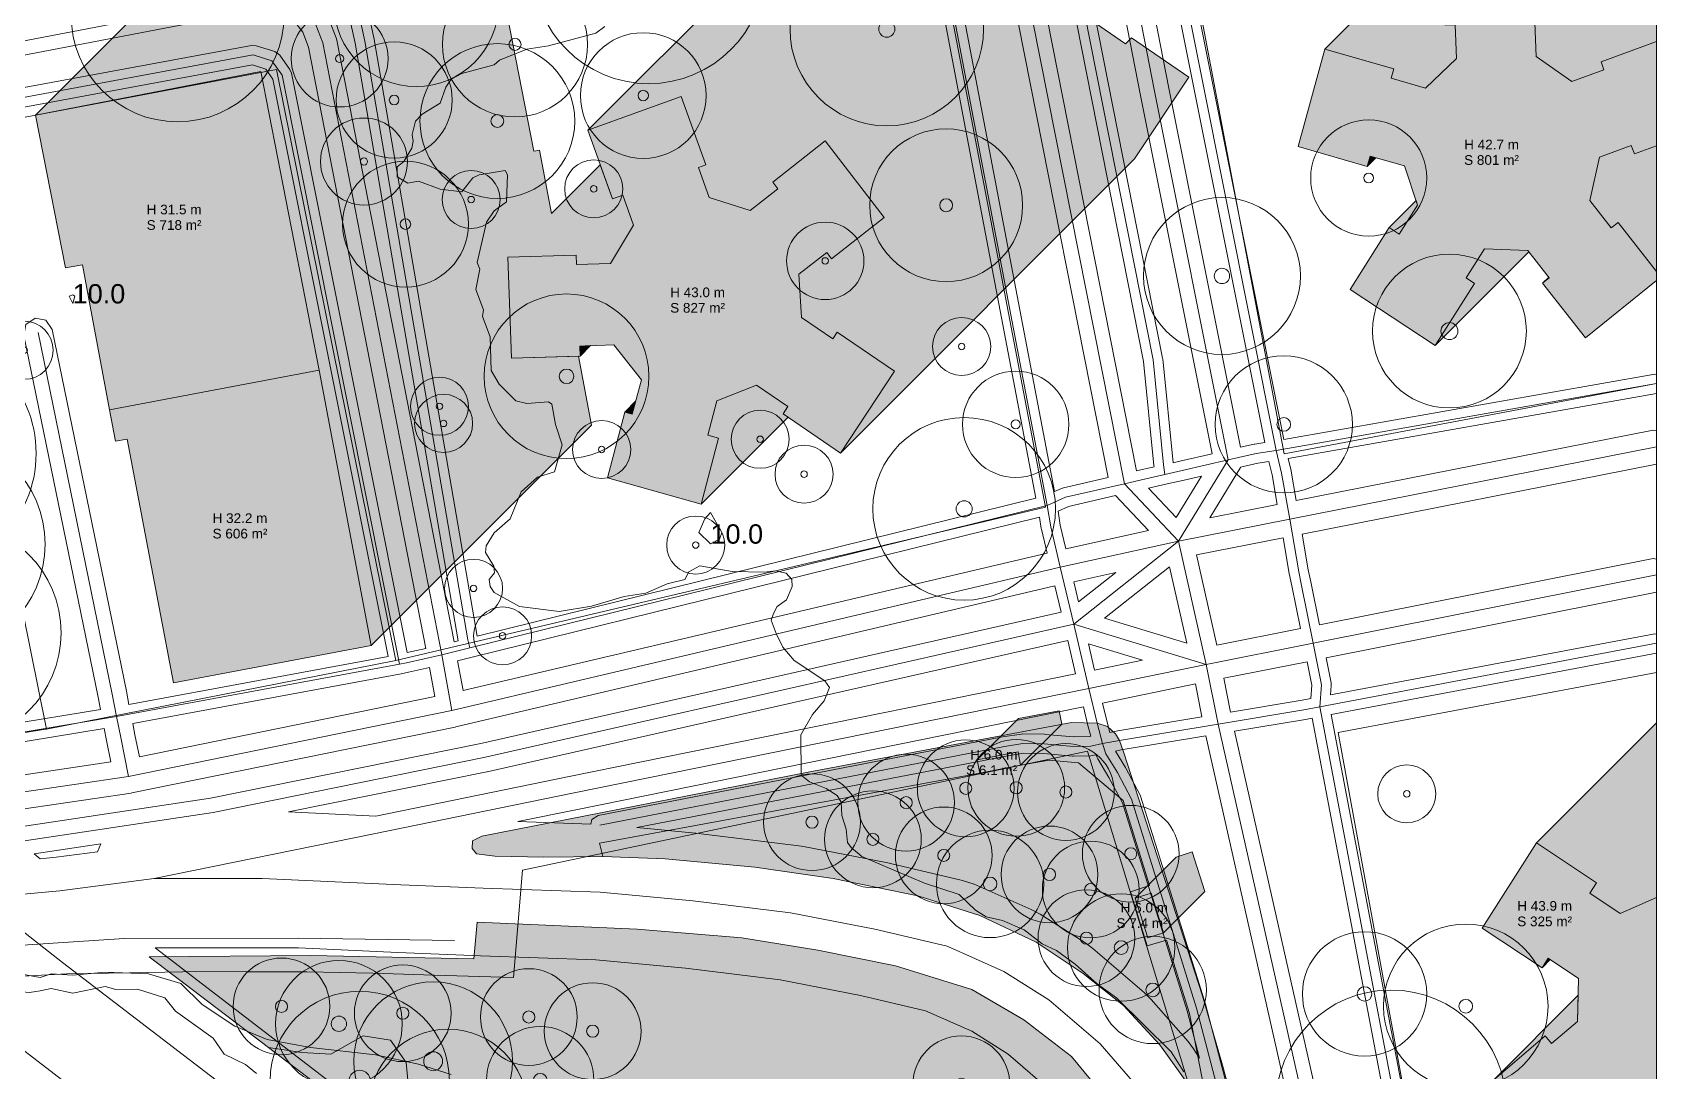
# Model space of a CAD drawing. Header units: metres. Extents: x -8 to 1190, y -11 to 1223.
# Drawn here: x 1016.7 to 1184.6, y 772.1 to 879.5 of the extents above; entities that cross this region are included whole.
import ezdxf

# ---------------------------------------------------------------- set-up
doc = ezdxf.new("R2010")
doc.units = ezdxf.units.M
doc.header["$MEASUREMENT"] = 0
for name, color, linetype, lineweight, true_color in [('TPX_BUILDING_AREAS_TEXT', 7, 'CONTINUOUS', 0, 0x000000), ('TPX_BUILDING_HEIGHTS_TEXT', 7, 'CONTINUOUS', 0, 0x000000), ('TPX_BUILDINGS', 7, 'CONTINUOUS', 0, 0x000000), ('TPX_BUILDINGS_HATCH', 7, 'CONTINUOUS', 0, 0xf0f0f0), ('TPX_BUILDINGS_SHADOWS_HATCH', 7, 'CONTINUOUS', 0, 0x000000), ('TPX_BUILDINGS_SHADOWS_OUTLINES', 7, 'CONTINUOUS', 0, 0x000000), ('TPX_CADASTRES', 7, 'CONTINUOUS', 0, 0x646464), ('TPX_CONTOUR_LINES_5M', 7, 'CONTINUOUS', 0, 0x969696), ('TPX_CONTOUR_LINES_5M_TEXT', 7, 'CONTINUOUS', 0, 0x000000), ('TPX_FRAME_PROJECT', 7, 'CONTINUOUS', 0, 0x000000), ('TPX_ROADS_AXES', 7, 'CONTINUOUS', 0, 0x323232), ('TPX_ROADS_CONTOURS', 7, 'CONTINUOUS', 0, 0x646464), ('TPX_VEGETATION_GREEN_SPACES', 7, 'CONTINUOUS', 0, 0x58ba48), ('TPX_VEGETATION_GREEN_SPACES_HATCH', 7, 'CONTINUOUS', 0, 0x58ba48), ('TPX_VEGETATION_TREES_INDIVIDUAL', 7, 'CONTINUOUS', 0, 0x136734)]:
    doc.layers.add(name, color=color, linetype=linetype, lineweight=lineweight, true_color=true_color)
doc.styles.add('TPX_TEXTE', font='arial.ttf')

# ---------------------------------------------------------------- blocks, each defined once
blk = doc.blocks.new('TREETR015_CR125')
at = {"layer": 'TPX_VEGETATION_TREES_INDIVIDUAL'}
for radius in [12.45, 1.48]:
    blk.add_circle((0, 0, 0.04), radius, dxfattribs=at)
blk = doc.blocks.new('TREETR003_CR030')
at = {"layer": 'TPX_VEGETATION_TREES_INDIVIDUAL'}
for radius in [3, 0.333]:
    blk.add_circle((0, 0, 0.04), radius, dxfattribs=at)
blk = doc.blocks.new('TREETR005_CR065')
at = {"layer": 'TPX_VEGETATION_TREES_INDIVIDUAL'}
for radius in [6.5, 0.542]:
    blk.add_circle((0, 0, 0.04), radius, dxfattribs=at)
blk = doc.blocks.new('TREETR007_CR085')
at = {"layer": 'TPX_VEGETATION_TREES_INDIVIDUAL'}
for radius in [8.5, 0.708]:
    blk.add_circle((0, 0, 0.04), radius, dxfattribs=at)
blk = doc.blocks.new('TREETR008_CR081')
at = {"layer": 'TPX_VEGETATION_TREES_INDIVIDUAL'}
for radius in [8.11, 0.792]:
    blk.add_circle((0, 0, 0.04), radius, dxfattribs=at)
blk = doc.blocks.new('TREETR010_CR082')
at = {"layer": 'TPX_VEGETATION_TREES_INDIVIDUAL'}
for radius in [8.21, 0.978]:
    blk.add_circle((0, 0, 0.04), radius, dxfattribs=at)
blk = doc.blocks.new('TREETR007_CR071')
at = {"layer": 'TPX_VEGETATION_TREES_INDIVIDUAL'}
for radius in [7.09, 0.708]:
    blk.add_circle((0, 0, 0.04), radius, dxfattribs=at)
blk = doc.blocks.new('TREETR008_CR066')
at = {"layer": 'TPX_VEGETATION_TREES_INDIVIDUAL'}
for radius in [6.55, 0.792]:
    blk.add_circle((0, 0, 0.04), radius, dxfattribs=at)
blk = doc.blocks.new('TREETR004_CR045')
at = {"layer": 'TPX_VEGETATION_TREES_INDIVIDUAL'}
for radius in [4.5, 0.375]:
    blk.add_circle((0, 0, 0.04), radius, dxfattribs=at)
blk = doc.blocks.new('TREETR008_CR094')
at = {"layer": 'TPX_VEGETATION_TREES_INDIVIDUAL'}
for radius in [9.44, 0.833]:
    blk.add_circle((0, 0, 0.04), radius, dxfattribs=at)
blk = doc.blocks.new('TREETR005_CR060')
at = {"layer": 'TPX_VEGETATION_TREES_INDIVIDUAL'}
for radius in [6, 0.5]:
    blk.add_circle((0, 0, 0.04), radius, dxfattribs=at)
blk = doc.blocks.new('TREETR011_CR093')
at = {"layer": 'TPX_VEGETATION_TREES_INDIVIDUAL'}
for radius in [9.27, 1.1]:
    blk.add_circle((0, 0, 0.04), radius, dxfattribs=at)
blk = doc.blocks.new('TREETR008_CR085')
at = {"layer": 'TPX_VEGETATION_TREES_INDIVIDUAL'}
for radius in [8.51, 0.75]:
    blk.add_circle((0, 0, 0.04), radius, dxfattribs=at)
blk = doc.blocks.new('TREETR014_CR114')
at = {"layer": 'TPX_VEGETATION_TREES_INDIVIDUAL'}
for radius in [11.39, 1.36]:
    blk.add_circle((0, 0, 0.04), radius, dxfattribs=at)
blk = doc.blocks.new('TREETR005_CR055')
at = {"layer": 'TPX_VEGETATION_TREES_INDIVIDUAL'}
for radius in [5.5, 0.458]:
    blk.add_circle((0, 0, 0.04), radius, dxfattribs=at)
blk = doc.blocks.new('TREETR006_CR075')
at = {"layer": 'TPX_VEGETATION_TREES_INDIVIDUAL'}
for radius in [7.5, 0.625]:
    blk.add_circle((0, 0, 0.04), radius, dxfattribs=at)
blk = doc.blocks.new('TREETR003_CR040')
at = {"layer": 'TPX_VEGETATION_TREES_INDIVIDUAL'}
for radius in [4, 0.333]:
    blk.add_circle((0, 0, 0.04), radius, dxfattribs=at)
blk = doc.blocks.new('TREETR008_CR064')
at = {"layer": 'TPX_VEGETATION_TREES_INDIVIDUAL'}
for radius in [6.43, 0.75]:
    blk.add_circle((0, 0, 0.04), radius, dxfattribs=at)
blk = doc.blocks.new('TREETR006_CR050')
at = {"layer": 'TPX_VEGETATION_TREES_INDIVIDUAL'}
for radius in [5, 0.625]:
    blk.add_circle((0, 0, 0.04), radius, dxfattribs=at)
blk = doc.blocks.new('TREETR010_CR120')
at = {"layer": 'TPX_VEGETATION_TREES_INDIVIDUAL'}
for radius in [12, 1]:
    blk.add_circle((0, 0, 0.04), radius, dxfattribs=at)
blk = doc.blocks.new('TREETR007_CR080')
at = {"layer": 'TPX_VEGETATION_TREES_INDIVIDUAL'}
for radius in [8, 0.667]:
    blk.add_circle((0, 0, 0.04), radius, dxfattribs=at)
blk = doc.blocks.new('TREETR004_CR050')
at = {"layer": 'TPX_VEGETATION_TREES_INDIVIDUAL'}
for radius in [5, 0.417]:
    blk.add_circle((0, 0, 0.04), radius, dxfattribs=at)
blk = doc.blocks.new('TREETR009_CR110')
at = {"layer": 'TPX_VEGETATION_TREES_INDIVIDUAL'}
for radius in [11, 0.917]:
    blk.add_circle((0, 0, 0.04), radius, dxfattribs=at)
blk = doc.blocks.new('TREETR009_CR080')
at = {"layer": 'TPX_VEGETATION_TREES_INDIVIDUAL'}
for radius in [7.95, 0.875]:
    blk.add_circle((0, 0, 0.04), radius, dxfattribs=at)
blk = doc.blocks.new('TREETR007_CR079')
at = {"layer": 'TPX_VEGETATION_TREES_INDIVIDUAL'}
for radius in [7.9, 0.667]:
    blk.add_circle((0, 0, 0.04), radius, dxfattribs=at)
blk = doc.blocks.new('TREETR008_CR100')
at = {"layer": 'TPX_VEGETATION_TREES_INDIVIDUAL'}
for radius in [10, 0.833]:
    blk.add_circle((0, 0, 0.04), radius, dxfattribs=at)
blk = doc.blocks.new('TREETR010_CR119')
at = {"layer": 'TPX_VEGETATION_TREES_INDIVIDUAL'}
for radius in [11.93, 1.04]:
    blk.add_circle((0, 0, 0.04), radius, dxfattribs=at)
blk = doc.blocks.new('TREETR007_CR056')
at = {"layer": 'TPX_VEGETATION_TREES_INDIVIDUAL'}
for radius in [5.55, 0.708]:
    blk.add_circle((0, 0, 0.04), radius, dxfattribs=at)

msp = doc.modelspace()

# ---------------------------------------------------------------- hatches: boundary and pattern name
at = {"layer": 'TPX_BUILDINGS_HATCH'}
for points in [[(1150.27, 877.81), (1147.54, 867.72), (1154.67, 865.68), (1154.96, 866.74), (1158.51, 865.72), (1159.87, 861.67), (1157.98, 858.68), (1156.94, 859.36), (1152.89, 852.95), (1161.69, 847.18), (1165.74, 853.59), (1164.88, 854.15), (1166.77, 857.15), (1171.27, 857), (1173.47, 854.17), (1172.79, 853.62), (1177.21, 847.96), (1184.57, 853.87), (1184.57, 854.8), (1180.59, 859.89), (1179.89, 859.32), (1177.68, 862.15), (1178.67, 866.64), (1181.96, 867.85), (1182.28, 866.97), (1184.57, 867.81), (1184.57, 878.59), (1178.83, 876.48), (1179.12, 875.67), (1175.83, 874.46), (1172.12, 877.04), (1172, 880.54), (1172.73, 880.55), (1172.49, 887.8), (1162.47, 887.53), (1162.71, 880.28), (1163.77, 880.31), (1163.89, 876.82), (1160.69, 873.78), (1157.14, 874.79), (1157.4, 875.77), (1150.27, 877.81)], [(1040.3, 875.48), (1017.02, 870.98), (1020.1, 855.18), (1021.85, 855.52), (1022.65, 851.24), (1024.67, 840.5), (1046.32, 844.6), (1040.3, 875.48)], [(1072.9, 856.52), (1065.83, 856.3), (1066.22, 845.84), (1073.3, 846.06), (1073.26, 847.11), (1076.77, 847.22), (1079.63, 843.63), (1078.69, 840.07), (1077.91, 840.29), (1076.12, 833.47), (1085.82, 830.77), (1087.6, 837.59), (1086.51, 837.9), (1087.44, 841.46), (1091.55, 843.07), (1094.78, 840.85), (1094.29, 840.1), (1100.2, 836.04), (1105.8, 844.5), (1099.88, 848.56), (1099.41, 847.85), (1096.19, 850.07), (1095.92, 854.54), (1098.79, 856.79), (1099.3, 856.12), (1104.73, 860.39), (1098.63, 868.33), (1093.21, 864.06), (1093.73, 863.37), (1090.88, 861.12), (1086.64, 862.46), (1085.54, 865.55), (1086.3, 865.84), (1083.76, 872.91), (1074.1, 869.41), (1076.64, 862.32), (1077.71, 862.72), (1078.82, 859.62), (1076.45, 855.64), (1072.94, 855.53), (1072.9, 856.52)], [(1046.32, 844.6), (1024.67, 840.5), (1025.28, 837.26), (1026.49, 837.49), (1031.28, 812.31), (1051.72, 816.17), (1046.32, 844.6)], [(1118.57, 805.16), (1114.36, 804.35), (1114.63, 802.97), (1118.83, 803.78), (1118.57, 805.16)], [(1172.17, 795.76), (1166.53, 786.95), (1172.73, 782.83), (1173.37, 783.84), (1176.51, 781.74), (1176.4, 777.29), (1173.71, 775), (1173.05, 775.81), (1167.7, 771.24), (1174.25, 763.35), (1179.59, 767.9), (1179.02, 768.6), (1181.7, 770.89), (1184.57, 769.99), (1184.57, 790.12), (1180.81, 788.47), (1177.67, 790.56), (1178.37, 791.64), (1172.17, 795.76)], [(1132.33, 790.57), (1130.69, 790.05), (1131.97, 785.94), (1133.62, 786.47), (1132.33, 790.57)]]:
    msp.add_hatch(color=256, dxfattribs=at).paths.add_polyline_path(points)
at = {"layer": 'TPX_BUILDINGS_SHADOWS_HATCH'}
for points in [[(1180.47, 908), (1150.27, 877.81), (1157.4, 875.77), (1157.14, 874.79), (1160.69, 873.78), (1163.89, 876.82), (1163.77, 880.31), (1162.71, 880.28), (1162.47, 887.53), (1172.49, 887.8), (1172.73, 880.55), (1172, 880.54), (1172.12, 877.04), (1175.83, 874.46), (1179.12, 875.67), (1178.83, 876.48), (1184.57, 878.59), (1184.57, 909.63), (1182.39, 907.45), (1180.47, 908)], [(1104.51, 899.82), (1074.1, 869.41), (1083.76, 872.91), (1086.3, 865.84), (1085.54, 865.55), (1086.64, 862.46), (1090.88, 861.12), (1093.73, 863.37), (1093.21, 864.06), (1098.63, 868.33), (1104.73, 860.39), (1099.3, 856.12), (1098.79, 856.79), (1095.92, 854.54), (1096.19, 850.07), (1099.41, 847.85), (1099.88, 848.56), (1105.8, 844.5), (1100.2, 836.04), (1130.61, 866.45), (1136.21, 874.9), (1130.29, 878.96), (1129.68, 878.35), (1126.59, 880.47), (1126.49, 882.16), (1135.14, 890.8), (1129.04, 898.74), (1123.61, 894.46), (1120.82, 891.67), (1117.05, 892.87), (1116.07, 895.6), (1116.71, 896.24), (1114.17, 903.32), (1104.51, 899.82)], [(1039.3, 893.25), (1017.02, 870.98), (1040.3, 875.48), (1046.32, 844.6), (1051.72, 816.17), (1074.49, 838.94), (1073.14, 846.06), (1066.22, 845.84), (1065.83, 856.3), (1072.9, 856.52), (1072.94, 855.53), (1076.45, 855.64), (1078.82, 859.62), (1077.71, 862.72), (1076.64, 862.32), (1075.38, 865.85), (1070.34, 860.8), (1069.09, 867.37), (1068.52, 867.26), (1062.57, 897.75), (1039.3, 893.25)], [(1154.96, 866.74), (1154.67, 865.68), (1155.55, 866.57), (1154.96, 866.74)], [(1178.67, 866.64), (1177.68, 862.15), (1179.89, 859.32), (1180.59, 859.89), (1184.57, 854.8), (1184.57, 867.81), (1182.28, 866.97), (1181.96, 867.85), (1178.67, 866.64)], [(1159.72, 862.14), (1156.94, 859.36), (1157.98, 858.68), (1159.87, 861.67), (1159.72, 862.14)], [(1165.74, 853.59), (1161.69, 847.18), (1171.37, 856.86), (1171.27, 857), (1166.77, 857.15), (1164.88, 854.15), (1165.74, 853.59)], [(1173.42, 854.24), (1172.79, 853.62), (1173.47, 854.17), (1173.42, 854.24)], [(1074.39, 847.15), (1073.26, 847.11), (1073.3, 846.06), (1074.39, 847.15)], [(1087.6, 837.59), (1085.82, 830.77), (1094.8, 839.75), (1094.29, 840.1), (1094.78, 840.85), (1091.55, 843.07), (1087.44, 841.46), (1086.51, 837.9), (1087.6, 837.59)], [(1079.05, 841.43), (1077.91, 840.29), (1078.69, 840.07), (1079.05, 841.43)], [(1118.6, 808.6), (1114.36, 804.35), (1118.57, 805.16), (1118.83, 803.78), (1123.08, 808.02), (1122.81, 809.41), (1118.6, 808.6)], [(1184.57, 808.16), (1172.17, 795.76), (1178.37, 791.64), (1177.67, 790.56), (1180.81, 788.47), (1184.57, 790.12), (1184.57, 808.16)], [(1134.93, 794.29), (1130.69, 790.05), (1132.33, 790.57), (1133.62, 786.47), (1137.86, 790.71), (1136.58, 794.82), (1134.93, 794.29)], [(1173.37, 783.84), (1172.73, 782.83), (1173.59, 783.69), (1173.37, 783.84)], [(1176.47, 780.01), (1167.7, 771.24), (1173.05, 775.81), (1173.71, 775), (1176.4, 777.29), (1176.47, 780.01)]]:
    msp.add_hatch(color=256, dxfattribs=at).paths.add_polyline_path(points)
at = {"layer": 'TPX_VEGETATION_GREEN_SPACES_HATCH'}
for points in [[(1062.19, 795.98), (1062.16, 795.18), (1062.58, 794.63), (1064.5, 794.38), (1069.54, 794.28), (1075.65, 794.34), (1082.1, 794.12), (1091.37, 793.25), (1093.98, 792.86), (1099.45, 792.06), (1108.2, 790.27), (1114.63, 788.23), (1120.44, 785.5), (1125.31, 782.24), (1129.48, 778.94), (1133.23, 774.89), (1136.28, 770.62), (1138.57, 766.42), (1139.86, 763), (1140.72, 759.59), (1141.2, 753.18), (1141.01, 748.5), (1139.34, 742.38), (1137.47, 738.54), (1133.81, 732.99), (1129.79, 729.48), (1126.33, 727.02), (1122.41, 725.51), (1117.44, 724.61), (1113.59, 724.41), (1109.46, 724.52), (1107.24, 725), (1106.1, 723.71), (1112.87, 718.7), (1130.52, 705.26), (1136.55, 700.56), (1147.24, 692.23), (1152.44, 688.17), (1153.79, 687.12), (1152.78, 712.13), (1149.8, 728.49), (1147.04, 742.52), (1145.31, 751.68), (1142.25, 763.35), (1139.69, 772.76), (1137.62, 779.94), (1129.46, 805.16), (1129.06, 806.35), (1128.66, 807.03), (1127.83, 807.79), (1126.76, 808.12), (1124.08, 808.18), (1096.86, 803.05), (1063.13, 796.45), (1062.19, 795.98)], [(1114.63, 802.97), (1075.3, 795.72), (1075.65, 794.34), (1082.1, 794.12), (1091.37, 793.25), (1093.98, 792.86), (1099.45, 792.06), (1108.2, 790.27), (1114.63, 788.23), (1120.44, 785.5), (1125.31, 782.24), (1129.48, 778.94), (1133.23, 774.89), (1136.28, 770.62), (1138.57, 766.42), (1136.28, 778.11), (1133.93, 785.69), (1131.91, 785.12), (1130.18, 790.68), (1132.17, 791.36), (1129.45, 800.15), (1124.83, 804.02), (1121.79, 804.31), (1118.83, 803.78), (1114.63, 802.97)], [(1045.48, 784.12), (1028.77, 783.96), (1041.1, 774.59), (1055.78, 763.42), (1083.14, 742.64), (1091.57, 736.94), (1100.44, 732.29), (1106.78, 730.95), (1113.15, 731.37), (1118.64, 733.39), (1124.23, 736.71), (1128.25, 741.39), (1131.03, 747.7), (1131.9, 753.7), (1131.95, 758.64), (1130.83, 763.68), (1128.19, 768.7), (1124.08, 773.67), (1119.18, 777.47), (1113.79, 780.6), (1105.9, 783.03), (1097.89, 784.66), (1090.01, 785.94), (1079.19, 786.82), (1062.65, 787.55), (1062.33, 783.75), (1045.48, 784.12)], [(1045.48, 784.12), (1028.77, 783.96), (1041.1, 774.59), (1055.78, 763.42), (1083.14, 742.64), (1091.57, 736.94), (1100.44, 732.29), (1106.78, 730.95), (1113.15, 731.37), (1118.64, 733.39), (1124.23, 736.71), (1128.25, 741.39), (1131.03, 747.7), (1131.9, 753.7), (1131.95, 758.64), (1130.83, 763.68), (1128.19, 768.7), (1124.08, 773.67), (1119.18, 777.47), (1113.79, 780.6), (1105.9, 783.03), (1097.89, 784.66), (1090.01, 785.94), (1079.19, 786.82), (1062.65, 787.55), (1062.33, 783.75), (1045.48, 784.12)], [(1044.55, 774.09), (1041.1, 774.59), (1055.78, 763.42), (1055.77, 768.38), (1055.32, 773.06), (1053.71, 775.35), (1050.87, 775.8), (1047.54, 773.93), (1044.55, 774.09)]]:
    msp.add_hatch(color=256, dxfattribs=at).paths.add_polyline_path(points)

# ---------------------------------------------------------------- linework, layer by layer
at = {"layer": 'TPX_BUILDINGS', "elevation": 0.04}
msp.add_lwpolyline([(1163.77, 880.31), (1163.89, 876.82), (1160.69, 873.78), (1157.14, 874.79), (1157.4, 875.77), (1150.27, 877.81), (1147.54, 867.72), (1154.67, 865.68), (1154.96, 866.74), (1158.51, 865.72), (1159.87, 861.67), (1157.98, 858.68), (1156.94, 859.36), (1152.89, 852.95), (1161.69, 847.18), (1165.74, 853.59), (1164.88, 854.15), (1166.77, 857.15), (1171.27, 857), (1173.47, 854.17), (1172.79, 853.62), (1177.21, 847.96), (1184.57, 853.87), (1184.57, 854.8), (1180.59, 859.89), (1179.89, 859.32), (1177.68, 862.15), (1178.67, 866.64), (1181.96, 867.85), (1182.28, 866.97), (1184.57, 867.81), (1184.57, 878.59), (1178.83, 876.48), (1179.12, 875.67), (1175.83, 874.46), (1172.12, 877.04), (1172, 880.54)], dxfattribs=at)
for points in [[(1040.3, 875.48), (1017.02, 870.98), (1020.1, 855.18), (1021.85, 855.52), (1022.65, 851.24), (1024.67, 840.5), (1046.32, 844.6)], [(1072.9, 856.52), (1065.83, 856.3), (1066.22, 845.84), (1073.3, 846.06), (1073.26, 847.11), (1076.77, 847.22), (1079.63, 843.63), (1078.69, 840.07), (1077.91, 840.29), (1076.12, 833.47), (1085.82, 830.77), (1087.6, 837.59), (1086.51, 837.9), (1087.44, 841.46), (1091.55, 843.07), (1094.78, 840.85), (1094.29, 840.1), (1100.2, 836.04), (1105.8, 844.5), (1099.88, 848.56), (1099.41, 847.85), (1096.19, 850.07), (1095.92, 854.54), (1098.79, 856.79), (1099.3, 856.12), (1104.73, 860.39), (1098.63, 868.33), (1093.21, 864.06), (1093.73, 863.37), (1090.88, 861.12), (1086.64, 862.46), (1085.54, 865.55), (1086.3, 865.84), (1083.76, 872.91), (1074.1, 869.41), (1076.64, 862.32), (1077.71, 862.72), (1078.82, 859.62), (1076.45, 855.64), (1072.94, 855.53)], [(1046.32, 844.6), (1024.67, 840.5), (1025.28, 837.26), (1026.49, 837.49), (1031.28, 812.31), (1051.72, 816.17)], [(1118.57, 805.16), (1114.36, 804.35), (1114.63, 802.97), (1118.83, 803.78)], [(1172.17, 795.76), (1166.53, 786.95), (1172.73, 782.83), (1173.37, 783.84), (1176.51, 781.74), (1176.4, 777.29), (1173.71, 775), (1173.05, 775.81), (1167.7, 771.24), (1174.25, 763.35), (1179.59, 767.9), (1179.02, 768.6), (1181.7, 770.89), (1184.57, 769.99), (1184.57, 790.12), (1180.81, 788.47), (1177.67, 790.56), (1178.37, 791.64)], [(1132.33, 790.57), (1130.69, 790.05), (1131.97, 785.94), (1133.62, 786.47)]]:
    msp.add_lwpolyline(points, close=True, dxfattribs=at)
at = {"layer": 'TPX_BUILDINGS_SHADOWS_OUTLINES', "elevation": 0.04}
for points in [[(1180.47, 908), (1150.27, 877.81), (1157.4, 875.77), (1157.14, 874.79), (1160.69, 873.78), (1163.89, 876.82), (1163.77, 880.31), (1162.71, 880.28), (1162.47, 887.53), (1172.49, 887.8), (1172.73, 880.55), (1172, 880.54), (1172.12, 877.04), (1175.83, 874.46), (1179.12, 875.67), (1178.83, 876.48), (1184.57, 878.59), (1184.57, 909.63), (1182.39, 907.45)], [(1039.3, 893.25), (1017.02, 870.98), (1040.3, 875.48), (1046.32, 844.6), (1051.72, 816.17), (1074.49, 838.94), (1073.14, 846.06), (1066.22, 845.84), (1065.83, 856.3), (1072.9, 856.52), (1072.94, 855.53), (1076.45, 855.64), (1078.82, 859.62), (1077.71, 862.72), (1076.64, 862.32), (1075.38, 865.85), (1070.34, 860.8), (1069.09, 867.37), (1068.52, 867.26), (1062.57, 897.75)], [(1154.96, 866.74), (1154.67, 865.68), (1155.55, 866.57)], [(1178.67, 866.64), (1177.68, 862.15), (1179.89, 859.32), (1180.59, 859.89), (1184.57, 854.8), (1184.57, 867.81), (1182.28, 866.97), (1181.96, 867.85)], [(1159.72, 862.14), (1156.94, 859.36), (1157.98, 858.68), (1159.87, 861.67)], [(1165.74, 853.59), (1161.69, 847.18), (1171.37, 856.86), (1171.27, 857), (1166.77, 857.15), (1164.88, 854.15)], [(1173.42, 854.24), (1172.79, 853.62), (1173.47, 854.17)], [(1074.39, 847.15), (1073.26, 847.11), (1073.3, 846.06)], [(1087.6, 837.59), (1085.82, 830.77), (1094.8, 839.75), (1094.29, 840.1), (1094.78, 840.85), (1091.55, 843.07), (1087.44, 841.46), (1086.51, 837.9)], [(1079.05, 841.43), (1077.91, 840.29), (1078.69, 840.07)], [(1118.6, 808.6), (1114.36, 804.35), (1118.57, 805.16), (1118.83, 803.78), (1123.08, 808.02), (1122.81, 809.41)], [(1184.57, 808.16), (1172.17, 795.76), (1178.37, 791.64), (1177.67, 790.56), (1180.81, 788.47), (1184.57, 790.12)], [(1134.93, 794.29), (1130.69, 790.05), (1132.33, 790.57), (1133.62, 786.47), (1137.86, 790.71), (1136.58, 794.82)], [(1173.37, 783.84), (1172.73, 782.83), (1173.59, 783.69)], [(1176.47, 780.01), (1167.7, 771.24), (1173.05, 775.81), (1173.71, 775), (1176.4, 777.29)]]:
    msp.add_lwpolyline(points, close=True, dxfattribs=at)
msp.add_lwpolyline([(1104.51, 899.82), (1074.1, 869.41), (1083.76, 872.91), (1086.3, 865.84), (1085.54, 865.55), (1086.64, 862.46), (1090.88, 861.12), (1093.73, 863.37), (1093.21, 864.06), (1098.63, 868.33), (1104.73, 860.39), (1099.3, 856.12), (1098.79, 856.79), (1095.92, 854.54), (1096.19, 850.07), (1099.41, 847.85), (1099.88, 848.56), (1105.8, 844.5), (1100.2, 836.04), (1130.61, 866.45), (1136.21, 874.9), (1130.29, 878.96), (1129.68, 878.35), (1126.59, 880.47)], dxfattribs=at)
at = {"layer": 'TPX_CADASTRES', "elevation": 0.02}
for points in [[(1184.57, 997.81), (1117.81, 985.21), (1146.07, 835.96), (1184.57, 843.23)], [(1092.93, 979.73), (957, 954.37), (974.64, 862.99), (1005.73, 868.85), (1041.91, 875.68), (1054.26, 814.59), (1121.42, 830.46)], [(1041.91, 875.68), (1005.73, 868.85), (1018.14, 807.52), (1054.26, 814.59)], [(1184.57, 813.38), (1151.66, 807.17), (1166.8, 724.6), (1184.57, 727.79)]]:
    msp.add_lwpolyline(points, close=True, dxfattribs=at)
for points in [[(1009.4, 806.12), (1018.06, 807.5), (1018.14, 807.52), (1005.73, 868.85)], [(1137.69, 765.85), (1125.74, 805.24), (1067.33, 792.93), (1066.42, 781.85), (1058.22, 782.08), (1051.88, 782.27), (1045.05, 782.44), (1038.93, 782.43), (1033.57, 782.45), (1032.2, 782.43), (1026.73, 782.32), (1020.26, 782.21), (1014.38, 781.92), (1008.47, 781.72), (1001.59, 781.12), (995.54, 780.59), (991.06, 779.91), (987.59, 779.39), (977.31, 778.19), (967.93, 776.83), (959.37, 775.45), (950.23, 773.77), (942.31, 761.74)]]:
    msp.add_lwpolyline(points, dxfattribs=at)
at = {"layer": 'TPX_CONTOUR_LINES_5M', "elevation": 0.05}
for points in [[(1075.86, 880.13), (1074.93, 879.44), (1070.02, 878.13), (1067.79, 877.79), (1064.97, 876.65), (1064.43, 876.16), (1061.08, 875.27), (1059.96, 874.7), (1059.41, 873.86), (1058.85, 872.2), (1056.97, 871.07), (1056.28, 870.37), (1055.93, 868.98), (1056.06, 868.28), (1055.91, 867.58), (1055.07, 866.19), (1054.38, 865.64), (1054.38, 864.6), (1055.49, 863.95), (1056.61, 864.14), (1058.85, 863.31), (1061.08, 863.04), (1062.2, 864.51), (1062.86, 864.8), (1065.55, 865.24), (1065.78, 864.8), (1065.68, 862.01), (1064.43, 861.07), (1063.62, 859.92), (1062.67, 855.73), (1062.94, 855.04), (1062.53, 852.94), (1063.33, 850.85), (1063.22, 850.16), (1063.99, 848.06), (1064.11, 844.58), (1064.94, 843.18), (1066.67, 841.44), (1067.79, 841.16), (1070.02, 841.34), (1070.39, 841.09), (1070.74, 839), (1071.43, 836.91), (1070.66, 834.12), (1068.9, 833.55), (1067.2, 832.03), (1066.06, 829.24), (1064.43, 827.79), (1063.59, 826.45), (1063.51, 825.76), (1064.39, 824.36), (1064.44, 823.67), (1063.91, 822.97), (1064.01, 822.27), (1064.43, 821.64), (1067.04, 820.18), (1071.14, 819.66), (1074.49, 820.22), (1077.84, 821.21), (1080.08, 821.55), (1082.31, 822.54), (1084.12, 822.97), (1084.55, 823.78), (1085.67, 824.4), (1089.02, 823.82), (1092.37, 823.73), (1093.49, 823.89), (1094.61, 823.64), (1095.2, 822.97), (1095.21, 822.27), (1094.65, 820.88), (1093.67, 820.18), (1093.28, 819.48), (1093.06, 818.79), (1093.56, 817.39), (1094.27, 816), (1095.44, 814.6), (1098.6, 812.51), (1099.09, 811.81), (1098.53, 810.42), (1097.31, 809.03), (1096.13, 806.93), (1096.16, 802.75), (1097, 802.05), (1098.75, 801.36), (1099.87, 800.66), (1100.28, 799.96), (1100.34, 798.57), (1100.79, 797.17), (1100.95, 795.78), (1101.31, 795.27), (1102.43, 794.34), (1108.9, 791.6), (1112.49, 790.42), (1114.18, 788.81), (1115.27, 788.11), (1116.96, 787.72), (1119.19, 786.76), (1121.06, 785.32), (1122.56, 784.63), (1124.48, 783.23), (1126.77, 781.14), (1128.75, 779.75), (1134.41, 774.17), (1135.7, 772.08)], [(1020.85, 852.4), (1020.47, 852.25), (1020.85, 851.51), (1021.08, 852.25), (1020.85, 852.4)], [(1086.78, 829.91), (1086.19, 829.24), (1085.56, 827.85), (1086.78, 826.68), (1087.7, 827.15), (1087.94, 827.85), (1086.78, 829.91)], [(1059.96, 771.81), (1056.61, 772.88), (1052.14, 773.83), (1045.44, 774.61), (1040.97, 775.43), (1037.61, 776.82), (1034.24, 779.05), (1032.03, 781.22), (1028.67, 782.22), (1024.2, 782.39), (1020.85, 782.09), (1018.62, 782.21), (1017.5, 781.84), (1015.26, 782.25)], [(1039.85, 771.92), (1038.73, 772.84), (1036.5, 773.9), (1035.38, 775.57), (1031.47, 778.35), (1030.38, 779.75), (1027.56, 780.63), (1025.32, 780.59), (1024.2, 780.9), (1020.85, 780.23), (1018.62, 780.69), (1017.5, 780.47)], [(1017.5, 780.47), (1016.38, 780.29), (1015.26, 780.4), (1013.03, 779.75), (1009.68, 780.07), (1006.32, 779.88), (1005.21, 779.41), (1004.09, 779.25), (1000.74, 779.6), (999.62, 779.36), (998.5, 778.77), (995.15, 778.95), (994.03, 778.7), (993.65, 777.65), (993.95, 776.96), (996.27, 774.98), (998.14, 774.17), (998.78, 773.47), (999.62, 770.95)]]:
    msp.add_lwpolyline(points, dxfattribs=at)
at = {"layer": 'TPX_FRAME_PROJECT', "elevation": 0}
msp.add_lwpolyline([(0, 0), (1184.57, 0), (1184.57, 1218.59), (0, 1218.59)], close=True, dxfattribs=at)
at = {"layer": 'TPX_ROADS_AXES', "elevation": 0.03}
for points in [[(1135.17, 826.94), (1140.29, 835.33), (1132.67, 873.47), (1125.26, 911.49), (1111.05, 985.97), (1104.65, 994.03)], [(1161.94, 745.86), (1149.76, 809.82), (1149.94, 812.1), (1149.08, 816.39), (1147.85, 822.53), (1147.59, 823.78), (1146.65, 829.21), (1145.81, 833.98), (1145.26, 836.31), (1134.87, 888.34), (1130.21, 912.55), (1126.72, 930.7), (1116.68, 987)], [(1099.82, 984.01), (1109.88, 928.28), (1114.08, 909.24), (1120.1, 880.67), (1129.56, 832.88), (1135.17, 826.94)], [(1133.75, 833.84), (1133.61, 834.84), (1132.53, 845.67), (1120.25, 907.86), (1119.72, 910.34), (1119.11, 912.77), (1118.75, 917.39), (1105.72, 983.62), (1105.57, 985.01)], [(1092.51, 982.75), (1106.88, 907.86), (1121.58, 830.64), (1121.96, 828.41), (1122.94, 824.24), (1124.33, 818.36), (1125.9, 811.71), (1126.76, 808.12), (1127.31, 806.01), (1127.65, 804.96), (1128.84, 803.02), (1130.28, 800.27), (1137.02, 778.68), (1142.42, 758.02)], [(971.12, 872.4), (1042.06, 886.07), (1046.73, 885.31), (1048.91, 883.91), (1050.35, 881.76), (1051.04, 878.62), (1061.7, 816.75), (1061.89, 815.91)], [(965.05, 870.21), (968.31, 870.04), (971.52, 870.27), (973.62, 870.61), (1040.2, 883.36), (1042.72, 883.11), (1044.57, 882.1), (1045.97, 880.3), (1046.69, 878.44), (1059.01, 815.2), (1060.05, 809.45)], [(1001.24, 870.12), (1039.5, 877.2), (1041.44, 876.59), (1042.49, 875.11), (1054.64, 814.22)], [(1026.63, 802.62), (1025.82, 806.63), (1025.39, 808.8), (1024.94, 811.12), (1017.27, 848.52)], [(1184.57, 843.23), (1145.26, 836.31), (1143.18, 835.99), (1140.29, 835.33), (1135.52, 834.24), (1133.75, 833.84), (1131.79, 833.39), (1129.56, 832.88), (1123.48, 831.49), (1121.58, 830.64), (1061.89, 815.91), (1061.78, 815.89), (1059.01, 815.2), (1055.34, 814.38), (1054.64, 814.22), (1025.39, 808.8), (1013.26, 806.8)], [(1184.57, 836.69), (1146.65, 829.21), (1135.17, 826.94)], [(940.92, 831.13), (976.72, 804.63), (1005.13, 782.5), (1127.39, 688.37), (1153.32, 667.54)], [(1135.17, 826.94), (1122.94, 824.24), (1060.05, 809.45)], [(1135.17, 826.94), (1124.33, 818.36)], [(1135.17, 826.94), (1138.03, 814.2)], [(1138.03, 814.2), (1149.08, 816.39), (1184.57, 823.45)], [(866.16, 778.65), (867.95, 779.14), (869.13, 779.66), (870.8, 780.61), (872.14, 781.14), (877.39, 782.18), (884.89, 783.55), (893.05, 785.13), (899.76, 786.29), (907.21, 787.65), (914.61, 788.8), (921.44, 789.64), (929.73, 790.47), (943.68, 791.2), (954.47, 791.52), (962.69, 791.78), (970.83, 792.05), (976.75, 792.31), (1013.57, 795.63), (1035.37, 798.91), (1063.35, 804.58), (1124.33, 818.36)], [(1124.33, 818.36), (1138.03, 814.2)], [(1129.06, 806.35), (1139.25, 808.04), (1148.11, 809.51), (1149.76, 809.82), (1184.57, 816.39)], [(1029.28, 792.06), (1051.98, 796.7), (1072.52, 800.89), (1125.9, 811.71), (1138.03, 814.2)], [(1138.03, 814.2), (1139.25, 808.04), (1153.66, 744.17), (1164.17, 673.9), (1165.43, 664.75)], [(1060.05, 809.45), (1026.63, 802.62), (1015.37, 800.96), (1007.94, 800.14), (971.66, 796.67), (961.46, 796.49), (950.33, 796.99), (939.29, 798.04), (925.83, 800.27), (907.92, 804.39), (897.37, 806.55), (888.32, 807.63), (880.13, 807.91), (871.36, 807.29), (861.36, 805.84), (855.76, 804.28), (850.89, 802.69), (844.83, 800.34)], [(1066.71, 747.45), (1019.8, 783.4), (990.52, 806.37)], [(1129.06, 806.35), (1127.31, 806.01), (1126.09, 805.75), (1124.29, 805.73), (1121.28, 805.98), (1119.06, 806.02), (1117.16, 805.72), (1075.35, 797.6)], [(879.8, 775.48), (915.74, 781.57), (929.03, 783.16), (943.14, 784.57), (981.86, 787.34), (1019.53, 790.79), (1029.28, 792.06)], [(1029.28, 792.06), (1040.45, 792.07), (1054.78, 791.4), (1063.28, 791.07), (1075.39, 790.65), (1084.96, 789.75), (1095.06, 788.51), (1103.77, 786.82), (1111.23, 785.07), (1117.11, 782.47), (1121.74, 779.54), (1127.05, 774.98), (1130.86, 770.61)], [(1060.31, 785.67), (1044.15, 785.89), (1026.16, 785.88), (986.29, 783.26)]]:
    msp.add_lwpolyline(points, dxfattribs=at)
at = {"layer": 'TPX_ROADS_CONTOURS', "elevation": 0.03}
for points in [[(1120.91, 909.55), (1121.41, 909.65), (1123.99, 910.2), (1131.2, 873.18), (1138.64, 835.98), (1135.3, 835.21), (1134.59, 835.05), (1133.52, 845.77), (1133.51, 845.86), (1121.23, 908.05)], [(1126.92, 910.83), (1128.59, 911.18), (1129.42, 911.36), (1133.88, 888.14), (1144.08, 837.14), (1143.03, 836.97), (1142.96, 836.96), (1141.56, 836.64), (1134.14, 873.76)], [(1115.76, 908.55), (1117.29, 908.85), (1118.95, 909.17), (1119.27, 907.66), (1131.53, 845.52), (1132.61, 834.75), (1132.63, 834.61), (1130.83, 834.2), (1121.57, 880.96), (1121.57, 880.98)], [(1043.78, 886.8), (1050.25, 896.18), (1106.08, 906.69), (1120.42, 831.38), (1062.65, 817.13), (1052.03, 878.79), (1052.02, 878.84), (1051.32, 881.98), (1051.18, 882.32), (1049.74, 884.46), (1049.45, 884.75), (1047.27, 886.16), (1046.89, 886.3)], [(1108.05, 907.06), (1110.26, 907.48), (1112.82, 907.97), (1118.63, 880.37), (1127.9, 833.52), (1123.26, 832.46), (1123.07, 832.4), (1122.33, 832.07)], [(1042.31, 884.66), (1042.53, 884.98), (1046.36, 884.36), (1048.19, 883.18), (1049.41, 881.36), (1050.06, 878.43), (1060.71, 816.65), (1060.27, 816.54), (1048.16, 878.72), (1048.09, 878.97), (1047.37, 880.84), (1047.15, 881.23), (1045.75, 883.03), (1045.29, 883.42), (1043.44, 884.43), (1042.86, 884.61)], [(972.8, 868.96), (973.9, 869.14), (1040.27, 881.85), (1042.26, 881.65), (1043.57, 880.93), (1044.65, 879.56), (1045.24, 878.02), (1057.35, 815.85), (1055.42, 815.42), (1043.47, 875.3), (1043.3, 875.69), (1042.26, 877.17), (1041.74, 877.54), (1039.8, 878.15), (1039.32, 878.18), (1001.06, 871.1), (973.37, 865.97), (973.18, 866.98)], [(1002.41, 869.32), (1039.43, 876.17), (1040.82, 875.74), (1041.55, 874.7), (1053.46, 815.02), (1026.67, 810.05), (1026.41, 811.42), (1018.74, 848.82), (1018.09, 849.77), (1016.97, 849.98), (1016.01, 849.34), (1015.8, 848.21), (1023.47, 810.83), (1023.72, 809.54), (1014.06, 807.95), (1009.33, 833.01)], [(1138.41, 829.36), (1141.57, 834.55), (1141.58, 834.6), (1143.37, 835), (1144.5, 835.18), (1144.83, 833.78), (1145.36, 830.74)], [(1132.05, 832.43), (1133.97, 832.87), (1135.73, 833.26), (1137.52, 833.67), (1134.91, 829.4)], [(1122.7, 830.04), (1123.8, 830.54), (1128.66, 831.65), (1132.06, 828.05), (1123.52, 826.16), (1122.94, 828.61)], [(1060.64, 814.57), (1062.01, 814.91), (1062.13, 814.94), (1120.78, 829.41), (1120.97, 828.25), (1120.99, 828.18), (1121.57, 825.71), (1061.2, 811.52)], [(1137.03, 825.52), (1145.96, 827.29), (1146.61, 823.61), (1146.87, 822.33), (1147.76, 817.91), (1139.12, 816.2)], [(1127.51, 818.97), (1134.23, 824.28), (1136, 816.38)], [(1124.32, 822.75), (1128.67, 823.71), (1124.82, 820.66)], [(1011.55, 798.77), (1015.57, 799.22), (1015.63, 799.23), (1026.89, 800.89), (1026.98, 800.91), (1060.4, 807.73), (1060.45, 807.75), (1122.37, 822.31), (1123.01, 819.6), (1063.04, 806.04), (1035.11, 800.38), (1013.61, 797.15)], [(1043.16, 798.95), (1063.65, 803.11), (1063.68, 803.11), (1123.7, 816.68), (1124.52, 813.22), (1072.17, 802.61), (1052.19, 798.53)], [(1125.84, 816.34), (1131.44, 814.63), (1126.48, 813.62)], [(1139.84, 812.77), (1148.45, 814.48), (1148.93, 812.05), (1148.82, 810.66), (1147.93, 810.49), (1140.54, 809.27)], [(1027.06, 808.09), (1054.82, 813.24), (1055.56, 813.4), (1057.72, 813.89), (1058.27, 810.87), (1027.75, 804.64), (1027.29, 806.93)], [(1127.29, 810.21), (1136.9, 812.18), (1137.58, 808.78), (1128.9, 807.34), (1128.05, 807.17), (1127.73, 808.36)], [(1066.86, 797.95), (1072.87, 799.18), (1125.33, 809.81), (1125.79, 807.89), (1126.08, 806.77), (1125.98, 806.75), (1124.32, 806.73), (1121.36, 806.97), (1121.3, 806.98), (1119.08, 807.02), (1118.91, 807), (1116.97, 806.7), (1075.16, 798.58), (1074.52, 798.16), (1074.42, 797.69)], [(1004.01, 804.69), (1013.38, 805.81), (1013.43, 805.81), (1024.1, 807.57), (1024.35, 806.34), (1024.8, 804.12), (1015.15, 802.69), (1007.76, 801.88), (1007.61, 801.86)], [(1140.95, 807.31), (1148.27, 808.52), (1148.96, 808.65), (1160.77, 746.64), (1154.91, 745.44)], [(1079.17, 797.33), (1117.34, 804.73), (1119.13, 805.02), (1121.23, 804.98), (1124.21, 804.73), (1124.3, 804.73), (1126.1, 804.75), (1126.3, 804.77), (1126.63, 804.84), (1126.7, 804.65), (1126.8, 804.44), (1127.97, 802.52), (1129.35, 799.89), (1136.06, 778.4), (1137.34, 773.51), (1136.7, 774.47), (1136.14, 775.21), (1132.33, 779.58), (1131.61, 780.29), (1126.3, 784.85), (1125.49, 785.45), (1120.86, 788.38), (1119.94, 788.88), (1114.05, 791.47), (1112.83, 791.88), (1105.37, 793.63), (1105.11, 793.69), (1096.4, 795.38), (1095.92, 795.46), (1085.81, 796.7), (1085.61, 796.72)], [(1016.86, 794.61), (1023.76, 795.64), (1023.42, 794.83), (1019.14, 794.27), (1017.49, 794.11)]]:
    msp.add_lwpolyline(points, close=True, dxfattribs=at)
for points in [[(1162.73, 747.04), (1150.93, 809.02), (1184.57, 815.37), (1184.57, 817.33), (1184.38, 817.37), (1150.86, 811.04), (1150.94, 812.02), (1150.92, 812.3), (1150.41, 814.87), (1184.57, 821.66), (1184.57, 825.09), (1184.23, 825.16), (1149.72, 818.3), (1148.83, 822.73), (1148.57, 823.97), (1147.93, 827.68), (1184.57, 834.91), (1184.57, 838.34), (1184.23, 838.41), (1147.33, 831.13), (1146.8, 834.16), (1146.79, 834.21), (1146.48, 835.5), (1184.57, 842.21), (1184.57, 844.17), (1184.39, 844.21), (1146.05, 837.46), (1136.03, 887.6)], [(1141.36, 766.05), (1137.98, 778.93), (1137.97, 778.97), (1131.23, 800.57), (1131.16, 800.74), (1129.72, 803.48), (1129.69, 803.54), (1128.64, 805.25), (1129.24, 805.37), (1137.99, 806.82), (1152.18, 743.89)], [(1070.6, 753.29), (1029.37, 784.89), (1044.14, 784.89), (1044.19, 784.89), (1054.45, 784.41), (1063.01, 784.08), (1074.94, 783.66), (1084.2, 782.79), (1093.97, 781.6), (1102.3, 779.97), (1109, 778.4), (1113.8, 776.28), (1117.56, 773.9), (1122.11, 770)]]:
    msp.add_lwpolyline(points, dxfattribs=at)
at = {"layer": 'TPX_VEGETATION_GREEN_SPACES', "elevation": 0}
for points in [[(1142.25, 763.35), (1139.69, 772.76), (1137.62, 779.94), (1129.46, 805.16), (1129.06, 806.35), (1128.66, 807.03), (1127.83, 807.79), (1126.76, 808.12), (1124.08, 808.18), (1096.86, 803.05), (1063.13, 796.45), (1062.19, 795.98), (1062.16, 795.18), (1062.58, 794.63), (1064.5, 794.38), (1069.54, 794.28), (1075.65, 794.34), (1082.1, 794.12), (1091.37, 793.25), (1093.98, 792.86), (1099.45, 792.06), (1108.2, 790.27), (1114.63, 788.23), (1120.44, 785.5), (1125.31, 782.24), (1129.48, 778.94), (1133.23, 774.89), (1136.28, 770.62)], [(1128.19, 768.7), (1124.08, 773.67), (1119.18, 777.47), (1113.79, 780.6), (1105.9, 783.03), (1097.89, 784.66), (1090.01, 785.94), (1079.19, 786.82), (1062.65, 787.55), (1062.33, 783.75), (1045.48, 784.12), (1028.77, 783.96), (1041.1, 774.59), (1055.78, 763.42)], [(1128.19, 768.7), (1124.08, 773.67), (1119.18, 777.47), (1113.79, 780.6), (1105.9, 783.03), (1097.89, 784.66), (1090.01, 785.94), (1079.19, 786.82), (1062.65, 787.55), (1062.33, 783.75), (1045.48, 784.12), (1028.77, 783.96), (1041.1, 774.59), (1055.78, 763.42)]]:
    msp.add_lwpolyline(points, dxfattribs=at)
for points in [[(1114.63, 802.97), (1075.3, 795.72), (1075.65, 794.34), (1082.1, 794.12), (1091.37, 793.25), (1093.98, 792.86), (1099.45, 792.06), (1108.2, 790.27), (1114.63, 788.23), (1120.44, 785.5), (1125.31, 782.24), (1129.48, 778.94), (1133.23, 774.89), (1136.28, 770.62), (1138.57, 766.42), (1136.28, 778.11), (1133.93, 785.69), (1131.91, 785.12), (1130.18, 790.68), (1132.17, 791.36), (1129.45, 800.15), (1124.83, 804.02), (1121.79, 804.31), (1118.83, 803.78)], [(1044.55, 774.09), (1041.1, 774.59), (1055.78, 763.42), (1055.77, 768.38), (1055.32, 773.06), (1053.71, 775.35), (1050.87, 775.8), (1047.54, 773.93)]]:
    msp.add_lwpolyline(points, close=True, dxfattribs=at)

# ---------------------------------------------------------------- block references
at = {"layer": 'TPX_VEGETATION_TREES_INDIVIDUAL'}
for name, p in [('TREETR010_CR120', (1080.4, 886.23, 0.04)), ('TREETR009_CR110', (1031.69, 881.29, 0.04)), ('TREETR007_CR085', (1056.36, 882.43, 0.04)), ('TREETR008_CR100', (1105, 879.87, 0.04)), ('TREETR006_CR075', (1066.57, 878.29, 0.04)), ('TREETR004_CR050', (1048.45, 876.82, 0.04)), ('TREETR005_CR060', (1054.08, 872.54, 0.04)), ('TREETR007_CR080', (1064.75, 870.37, 0.04)), ('TREETR005_CR065', (1079.83, 873, 0.04)), ('TREETR004_CR045', (1050.96, 866.18, 0.04)), ('TREETR005_CR060', (1154.82, 864.48, 0.04)), ('TREETR007_CR079', (1111.14, 861.66, 0.04)), ('TREETR003_CR030', (1074.71, 863.36, 0.04)), ('TREETR005_CR065', (1055.25, 859.71, 0.04)), ('TREETR003_CR030', (1062.04, 862.25, 0.04)), ('TREETR008_CR081', (1139.65, 854.35, 0.04)), ('TREETR003_CR040', (1098.64, 855.91, 0.04)), ('TREETR009_CR080', (1163.16, 848.66, 0.04)), ('TREETR008_CR085', (1071.9, 843.98, 0.04)), ('TREETR003_CR030', (1015.84, 846.67, 0.04)), ('TREETR003_CR030', (1112.74, 847.06, 0.04)), ('TREETR015_CR125', (1004.62, 836.01, 0.04)), ('TREETR007_CR071', (1146.04, 839.01, 0.04)), ('TREETR005_CR055', (1118.33, 839.02, 0.04)), ('TREETR003_CR030', (1058.77, 840.88, 0.04)), ('TREETR003_CR030', (1059.19, 839.11, 0.04)), ('TREETR003_CR030', (1075.53, 836.41, 0.04)), ('TREETR003_CR030', (1091.91, 837.47, 0.04)), ('TREETR008_CR094', (1113, 830.28, 0.04)), ('TREETR014_CR114', (1006.6, 826.63, 0.04)), ('TREETR003_CR030', (1096.45, 833.86, 0.04)), ('TREETR003_CR030', (1085.25, 826.54, 0.04)), ('TREETR014_CR114', (1008.27, 817.48, 0.04)), ('TREETR003_CR030', (1062.29, 822.06, 0.04)), ('TREETR003_CR030', (1065.29, 817.15, 0.04)), ('TREETR006_CR050', (1113.16, 801.39, 0.04)), ('TREETR006_CR050', (1118.38, 801.44, 0.04)), ('TREETR006_CR050', (1123.52, 801.01, 0.04)), ('TREETR006_CR050', (1107, 799.91, 0.04)), ('TREETR006_CR050', (1097.27, 797.89, 0.04)), ('TREETR003_CR030', (1158.75, 800.82, 0.04)), ('TREETR006_CR050', (1103.57, 796.12, 0.04)), ('TREETR006_CR050', (1110.89, 794.46, 0.04)), ('TREETR006_CR050', (1130.22, 794.63, 0.04)), ('TREETR006_CR050', (1121.82, 792.49, 0.04)), ('TREETR007_CR056', (1115.68, 791.51, 0.04)), ('TREETR006_CR050', (1126.08, 790.93, 0.04)), ('TREETR006_CR050', (1125.64, 785.9, 0.04)), ('TREETR007_CR056', (1129.23, 784.93, 0.04)), ('TREETR007_CR085', (1164.85, 778.86, 0.04)), ('TREETR007_CR056', (1132.49, 780.55, 0.04)), ('TREETR008_CR064', (1154.39, 780.14, 0.04)), ('TREETR006_CR050', (1042.43, 778.85, 0.04)), ('TREETR008_CR066', (1048.37, 777.05, 0.04)), ('TREETR006_CR050', (1054.97, 778.14, 0.04)), ('TREETR006_CR050', (1068, 777.75, 0.04)), ('TREETR010_CR082', (1058.11, 773.18, 0.04)), ('TREETR006_CR050', (1074.6, 776.29, 0.04)), ('TREETR011_CR093', (1050.52, 771.15, 0.04)), ('TREETR010_CR119', (1157.11, 768.61, 0.04)), ('TREETR010_CR082', (1059.64, 768.28, 0.04)), ('TREETR007_CR056', (1069.18, 771.22, 0.04)), ('TREETR006_CR050', (1112.71, 770.8, 0.04))]:
    msp.add_blockref(name, p, dxfattribs=at)

# ---------------------------------------------------------------- texts
at = {"layer": 'TPX_BUILDING_AREAS_TEXT', "style": 'TPX_TEXTE'}
for s, p in [('S 801 m²', (1164.68, 865.84, 0.05)), ('S 718 m²', (1028.5, 859.12, 0.05)), ('S 827 m²', (1082.61, 850.56, 0.05)), ('S 606 m²', (1035.31, 827.22, 0.05)), ('S 6.1 m²', (1113.2, 802.77, 0.05)), ('S 7.4 m²', (1128.75, 786.96, 0.05)), ('S 325 m²', (1170.17, 787.14, 0.05))]:
    msp.add_text(s, height=1, dxfattribs=at).set_placement(p)
at = {"layer": 'TPX_BUILDING_HEIGHTS_TEXT', "style": 'TPX_TEXTE'}
for s, p in [('H 42.7 m', (1164.68, 867.44, 0.05)), ('H 31.5 m', (1028.5, 860.72, 0.05)), ('H 43.0 m', (1082.61, 852.16, 0.05)), ('H 32.2 m', (1035.31, 828.82, 0.05)), ('H 6.0 m', (1113.62, 804.37, 0.05)), ('H 6.0 m', (1129.18, 788.56, 0.05)), ('H 43.9 m', (1170.17, 788.74, 0.05))]:
    msp.add_text(s, height=1, dxfattribs=at).set_placement(p)
at = {"layer": 'TPX_CONTOUR_LINES_5M_TEXT', "style": 'TPX_TEXTE'}
for p in [(1020.85, 851.51, 0.05), (1086.78, 826.68, 0.05)]:
    msp.add_text('10.0', height=2, dxfattribs=at).set_placement(p)

doc.saveas('drawing.dxf')
